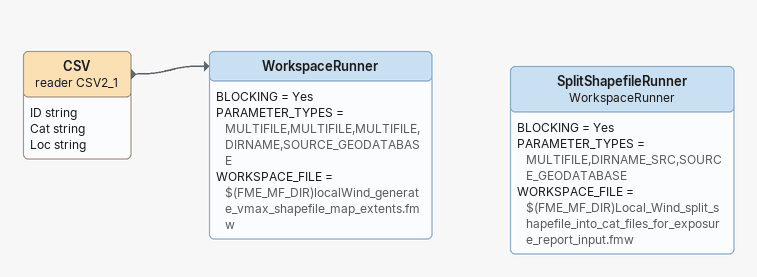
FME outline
CSV (reader CSV2_1)
    attributes: ID string, Cat string, Loc string
    -> WorkspaceRunner
WorkspaceRunner
    BLOCKING = Yes
    PARAMETER_TYPES = MULTIFILE,MULTIFILE,MULTIFILE,DIRNAME,SOURCE_GEODATABASE
    WORKSPACE_FILE = $(FME_MF_DIR)localWind_generate_vmax_shapefile_map_extents.fmw
SplitShapefileRunner: WorkspaceRunner
    BLOCKING = Yes
    PARAMETER_TYPES = MULTIFILE,DIRNAME_SRC,SOURCE_GEODATABASE
    WORKSPACE_FILE = $(FME_MF_DIR)Local_Wind_split_shapefile_into_cat_files_for_exposure_report_input.fmw
